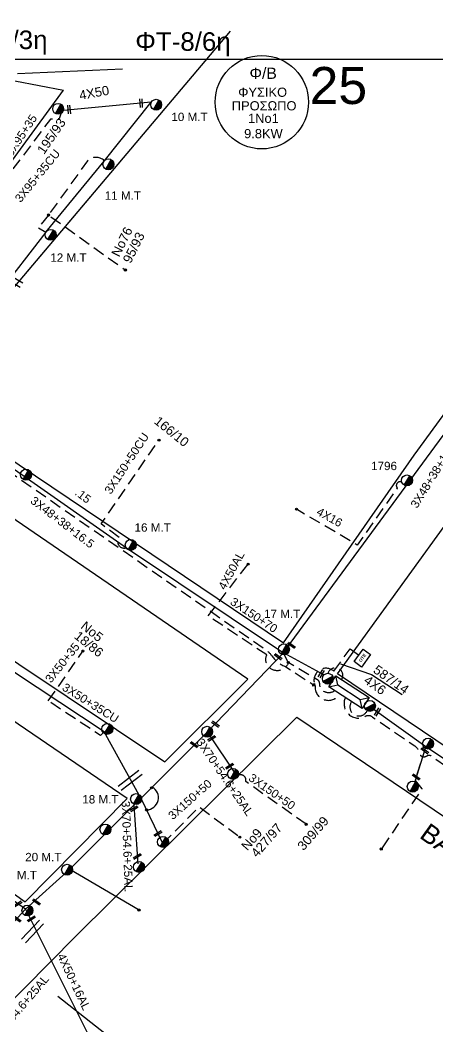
# Model space of a CAD drawing. Header units: millimetres. Extents: x 5010 to 7184, y -101 to 935.
# Drawn here: x 6385.2 to 6475.4, y 704.7 to 922.2 of the extents above; entities that cross this region are included whole.
import ezdxf
from ezdxf.enums import TextEntityAlignment as Align

# ---------------------------------------------------------------- set-up
doc = ezdxf.new("R2010")
doc.units = ezdxf.units.MM
doc.linetypes.add('DASHED', pattern=[19.05, 12.7, -6.35])
for name, color, linetype in [('Layer1', 7, 'Continuous'), ('Pillar OTE', 7, 'Continuous'), ('Γέφυρες Εναερίου Δικτύου', 7, 'Continuous'), ('Γυμνά εναέρια ΧΤ (3Φ)   3x50+35CU', 7, 'Continuous'), ('Γυμνά εναέρια ΧΤ (3Φ)   4x50AL', 7, 'Continuous'), ('Γυμνά εναέρια ΧΤ και ΦΟΠ (3Φ)   4x50+16AL', 7, 'Continuous'), ('Εναέρια παροχή ΧΤ 4x16', 7, 'SYN_LINE'), ('Επιγραφές - Σχήματα', 7, 'Continuous'), ('Καλώδια ΧΤ   2x6AL', 7, 'DASHED'), ('Καλώδια ΧΤ   3x150+50AL', 7, 'DASHED'), ('Καλώδια ΧΤ   3x150+50CU', 7, 'DASHED'), ('Καλώδια ΧΤ   3x150+70AL', 7, 'DASHED'), ('Καλώδια ΧΤ   3x48+38+16.5', 7, 'DASHED'), ('Καλώδια ΧΤ   3x48+38CU', 7, 'DASHED'), ('Καλώδια ΧΤ   3x95+35CU', 7, 'DASHED'), ('Καλώδια ΧΤ   4x50AL', 7, 'DASHED'), ('Μηχανική τομή', 7, 'Continuous'), ('Στύλος ΦΜ', 7, 'Continuous'), ('Στύλος ΦΜ @ 1', 7, 'Continuous'), ('Συνδέσεις', 7, 'Continuous'), ('Συνεστραμμένα ΧΤ   3x70+54.6+25AL', 7, 'SYN_LINE'), ('Τομή', 7, 'Continuous'), ('Υποσταθμός εναέριος 2 στύλων', 7, 'Continuous'), ('Υποσταθμός πόλεως', 7, 'Continuous'), ('Υπόβαθρο ΔΕΗ', 7, 'Continuous'), ('Υπόγεια Καλώδια Δικτύου ΧΤ   .15', 7, 'DASHED'), ('Υπόγεια καλώδια Παροχών ΧΤ   4x6', 7, 'DASHED')]:
    doc.layers.add(name, color=color, linetype=linetype)
doc.styles.add('ar', font='arial.ttf')
doc.styles.get("Standard").update_dxf_attribs({"font": 'arial.ttf'})
doc.linetypes.add('SYN_LINE', pattern='A,0.5,-0.0001,["/\\/\\/\\/",Standard,S=0.1,R=0,X=0,Y=-0.05],-0.25', length=0.7501)
doc.dimstyles.new('ISO-25', dxfattribs={"dimtxt": 2.5, "dimasz": 2.5, "dimexe": 1.25, "dimexo": 0.625, "dimtad": 1, "dimtxsty": 'Standard', "dimcen": 2.5, "dimaunit": 2, "dimazin": 0, "dimtfac": 1, "dimtmove": 0, "dimatfit": 3, "dimfxl": 1, "dimarcsym": 0})

# ---------------------------------------------------------------- blocks, each defined once
blk = doc.blocks.new('ΥΠΟΣΤΑΘΜΟΣ ΕΝΑΕΡΙΟΣ ΕΠΙ 2 ΣΤΥΛΩΝ')
at = {"layer": 'Υποσταθμός εναέριος 2 στύλων', "linetype": 'Continuous'}
for points in [[(-11.97, -2.11, 0.574793), (-8.45, -0.07, 0.268822), (-9.64, 1.98)], [(9.68, -2.15, 0.574793), (13.19, -0.1, 0.268822), (12.01, 1.95)]]:
    blk.add_hatch(color=256, dxfattribs=at).paths.add_polyline_path(points)
for p, q in [((-11.97, -2.11), (-9.64, 1.98)), ((9.68, -2.15), (12.01, 1.95))]:
    blk.add_line(p, q, dxfattribs=at)
for centre in [(-10.81, -0.07), (10.84, -0.1)]:
    blk.add_circle(centre, 2.36, dxfattribs=at)
at = {"layer": 'Υποσταθμός πόλεως', "linetype": 'Continuous', "ltscale": 40}
blk.add_lwpolyline([(-8.57, 2.82), (8.57, 2.82), (8.57, -2.82), (-8.57, -2.82)], close=True, dxfattribs=at)
for points in [[(-5.75, 0), (-8.57, 2.82)], [(-8.57, -2.82), (-5.75, 0)], [(-5.75, 0), (5.75, 0)], [(5.75, 0), (8.57, 2.82)], [(8.57, -2.82), (5.75, 0)]]:
    blk.add_lwpolyline(points, dxfattribs=at)
at = {"layer": 'Υποσταθμός εναέριος 2 στύλων', "ltscale": 40, "flags": 1}
for tag, p in [('ΜΕΤΑΣΧΗΜΑΤΙΣΜΟΣ', (14.09, 2.51)), ('ΙΣΧΥΣ', (14.07, -0.28)), ('ΑΡΙΘΜΟΣ', (14.19, -3))]:
    blk.add_attdef(tag, p, '', height=1.8, dxfattribs=at)
blk = doc.blocks.new('ΥΠΑΡΧΩΝ ΤΣΙΜΕΝΤΕΝΙΟΣ ΣΤΥΛΟΣ')
at = {"layer": 'Στύλος ΦΜ'}
blk.add_hatch(color=256, dxfattribs=at).paths.add_polyline_path([(-1.29, -2.28, 0.574793), (2.62, 0, 0.268822), (1.3, 2.27)])
blk.add_line((-1.29, -2.28), (1.3, 2.27), dxfattribs=at)
blk.add_circle((0, 0), 2.62, dxfattribs=at)
at = {"layer": 'Στύλος ΦΜ', "flags": 4}
for tag, p in [('ΑΡΙΘΜΟΣ', (-4.68, 8.05)), ('ΤΥΠΟΣ', (-4.91, 3.03))]:
    blk.add_attdef(tag, p, '', height=4, dxfattribs=at)
blk = doc.blocks.new('ΤΟΜΗ')
at = {"layer": 'Τομή', "ltscale": 40}
for p, q in [((-5.68, 0), (5.68, 0)), ((5.68, -2.33), (-5.68, -2.33))]:
    blk.add_line(p, q, dxfattribs=at)
blk = doc.blocks.new('_ΣΥΝΔΕΣΗ')
at = {"layer": 'Συνδέσεις', "linetype": 'SYN_LINE', "ltscale": 40}
blk.add_hatch(color=256, dxfattribs=at).paths.add_polyline_path([(0.5, -0.01, 1), (-0.5, -0.01, 1)])
at = {"layer": 'Συνδέσεις'}
blk.add_circle((0, -0.01), 0.5, dxfattribs=at)
blk = doc.blocks.new('ΜΗΧΑΝΙΚΗ ΤΟΜΗ')
at = {"layer": 'Μηχανική τομή', "ltscale": 40}
for p, q in [((-1.89, 0.78), (1.89, 0.78)), ((1.89, 0), (-1.89, 0))]:
    blk.add_line(p, q, dxfattribs=at)
blk = doc.blocks.new('PILLAR ΟΤΕ')
at = {"layer": 'Pillar OTE', "ltscale": 40}
blk.add_lwpolyline([(-3.31, 2.02), (3.39, 2.02), (3.39, -1.99), (-3.31, -1.99)], close=True, dxfattribs=at)
at = {"layer": 'Pillar OTE', "insert": (-1.81, 0.71), "char_height": 1.3575, "width": 109.961, "attachment_point": 1}
blk.add_mtext('{\\fArial|b1|i0|c161|p34;OTE}', dxfattribs=at)
blk = doc.blocks.new('TSONTA XT1')
at = {"ltscale": 40}
h = blk.add_hatch(color=256, dxfattribs=at)
h.dxf.hatch_style = 1
h.paths.add_polyline_path([(595.96, 2487.66), (597.07, 2488.77), (595.96, 2489.87), (594.85, 2488.77)])
blk.add_lwpolyline([(594.85, 2488.77), (595.96, 2489.87), (597.07, 2488.77), (595.96, 2487.66)], close=True, dxfattribs=at)

msp = doc.modelspace()

# ---------------------------------------------------------------- linework, layer by layer
at = {"layer": 'Layer1', "linetype": 'Continuous', "ltscale": 0.2}
for points in [[(6315.65, 922.24), (6394.54, 907.09)], [(6430.56, 919.88), (6363.55, 840.58)]]:
    msp.add_lwpolyline(points, dxfattribs=at)
at = {"layer": 'Γέφυρες Εναερίου Δικτύου', "color": 173}
msp.add_line((6450.79, 780.79), (6442.07, 785.57), dxfattribs=at)
at = {"layer": 'Γέφυρες Εναερίου Δικτύου', "color": 2, "linetype": 'DASHED', "ltscale": 0.2}
msp.add_lwpolyline([(6391.32, 880.14), (6389.16, 877.37), (6390.76, 876.45)], dxfattribs=at)
at = {"layer": 'Γέφυρες Εναερίου Δικτύου', "color": 30, "linetype": 'DASHED', "ltscale": 0.2, "flags": 128}
msp.add_lwpolyline([(6448.87, 778.4, 0.789909), (6454.19, 776.66, 2.026668)], format="xyb", dxfattribs=at)
at = {"layer": 'Γέφυρες Εναερίου Δικτύου', "color": 27, "flags": 128}
msp.add_lwpolyline([(6461.6, 773.31), (6472.77, 765.32), (6470.44, 757.94)], dxfattribs=at)
at = {"layer": 'Γέφυρες Εναερίου Δικτύου', "color": 27, "linetype": 'DASHED', "ltscale": 0.2, "flags": 128}
msp.add_lwpolyline([(6472.77, 765.32), (6470.44, 757.94), (6471.93, 756.15), (6463.16, 743.17)], dxfattribs=at)
at = {"layer": 'Γέφυρες Εναερίου Δικτύου', "color": 173, "linetype": 'SYN_LINE', "ltscale": 20, "flags": 128}
msp.add_lwpolyline([(6395.92, 738.82), (6410.89, 730)], dxfattribs=at)
at = {"layer": 'Γέφυρες Εναερίου Δικτύου', "color": 173, "linetype": 'DASHED', "ltscale": 0.2}
for centre, radius, start, end in [((6453.23, 780.67), 1.63, 325.687, 163.9374), ((6432.81, 758.07), 1.13, 343.5283, 132.55)]:
    msp.add_arc(centre, radius, start, end, dxfattribs=at)
at = {"layer": 'Γυμνά εναέρια ΧΤ (3Φ)   3x50+35CU', "color": 30, "linetype": 'DASHED', "ltscale": 0.2, "flags": 128}
msp.add_lwpolyline([(6391.27, 775.16), (6398.73, 785.94)], dxfattribs=at)
at = {"layer": 'Γυμνά εναέρια ΧΤ (3Φ)   4x50AL', "color": 2, "flags": 128}
for points in [[(6390.76, 876.45), (6403.3, 891.8), (6413.51, 904.49)], [(6413.51, 904.49), (6394.52, 902.69)], [(6390.76, 876.45), (6380.09, 862.77)]]:
    msp.add_lwpolyline(points, dxfattribs=at)
at = {"layer": 'Γυμνά εναέρια ΧΤ και ΦΟΠ (3Φ)   4x50+16AL', "color": 85}
msp.add_line((6386.31, 730.19), (6402.87, 697.12), dxfattribs=at)
at = {"layer": 'Γυμνά εναέρια ΧΤ και ΦΟΠ (3Φ)   4x50+16AL', "color": 173, "flags": 128}
for points in [[(6442.07, 785.57), (6425.61, 768.45), (6395.92, 738.82), (6386.31, 730.19)], [(6363.64, 705.51), (6386.31, 730.19)]]:
    msp.add_lwpolyline(points, dxfattribs=at)
at = {"layer": 'Εναέρια παροχή ΧΤ 4x16', "color": 151, "linetype": 'DASHED', "ltscale": 0.2, "flags": 128}
msp.add_lwpolyline([(6467.58, 822.45, 0.804447), (6466.61, 821.14), (6457.96, 808.84), (6444.84, 816.58)], format="xyb", dxfattribs=at)
at = {"layer": 'Επιγραφές - Σχήματα', "color": 27, "linetype": 'Continuous', "ltscale": 0.2}
msp.add_line((6407.31, 911.66), (6384.61, 910.66), dxfattribs=at)
at = {"layer": 'Επιγραφές - Σχήματα'}
msp.add_lwpolyline([(5045.81, 913.83), (7035.6, 913.83), (7035.6, -89.73), (5045.81, -89.73)], close=True, dxfattribs=at)
at = {"layer": 'Επιγραφές - Σχήματα', "color": 202}
msp.add_circle((6437.37, 904.51), 10.09, dxfattribs=at)
at = {"layer": 'Επιγραφές - Σχήματα', "color": 27, "linetype": 'DASHED', "ltscale": 0.2}
msp.add_arc((6458.34, 773.86), 1.95, 144.3421, 346.47, dxfattribs=at)
at = {"layer": 'Επιγραφές - Σχήματα', "linetype": 'Continuous', "ltscale": 0.2}
msp.add_arc((6412.4, 754.25), 2.64, 271.9402, 60.8463, dxfattribs=at)
at = {"layer": 'Καλώδια ΧΤ   2x6AL', "color": 173, "linetype": 'SYN_LINE', "ltscale": 20, "flags": 128}
msp.add_lwpolyline([(6386.31, 730.19), (6362.39, 746.96)], dxfattribs=at)
at = {"layer": 'Καλώδια ΧΤ   3x150+50AL', "color": 173, "linetype": 'DASHED', "ltscale": 0.2}
msp.add_line((6446.93, 748.5), (6433.89, 757.75), dxfattribs=at)
at = {"layer": 'Καλώδια ΧΤ   3x150+50AL', "color": 173, "linetype": 'SYN_LINE', "ltscale": 10, "flags": 128}
msp.add_lwpolyline([(6411.27, 754.14), (6415.99, 744.32)], dxfattribs=at)
at = {"layer": 'Καλώδια ΧΤ   3x150+50AL', "color": 173, "linetype": 'DASHED', "ltscale": 0.2, "flags": 128}
msp.add_lwpolyline([(6415.99, 744.32), (6423.8, 752.27), (6432.62, 745.74)], dxfattribs=at)
at = {"layer": 'Καλώδια ΧΤ   3x150+50CU', "color": 173, "linetype": 'DASHED', "ltscale": 0.2, "flags": 128}
msp.add_lwpolyline([(6408.15, 808.21, -0.801285), (6406.7, 810.38), (6402.7, 813.39), (6415.16, 831.5)], format="xyb", dxfattribs=at)
at = {"layer": 'Καλώδια ΧΤ   3x150+50CU', "color": 30, "linetype": 'DASHED', "ltscale": 0.2, "flags": 128}
msp.add_lwpolyline([(6403.32, 768.45), (6402.56, 767.68), (6391.27, 775.16)], dxfattribs=at)
at = {"layer": 'Καλώδια ΧΤ   3x150+70AL', "color": 151, "ltscale": 0.2, "flags": 128}
msp.add_lwpolyline([(6438.42, 785.09), (6425.81, 793.52)], dxfattribs=at)
at = {"layer": 'Καλώδια ΧΤ   3x150+70AL', "color": 85, "linetype": 'DASHED', "ltscale": 0.2, "flags": 128}
msp.add_lwpolyline([(6455.41, 775.87, 0.730273), (6459.78, 771.86, -0.337283), (6461.24, 771.68), (6470.38, 765.48, -0.210548), (6471.29, 764.02, 0.560841), (6472.99, 763.29, -0.381122), (6474.09, 763.16), (6499.91, 745.44, 0.270162), (6501.97, 745.29), (6502.83, 745.85, -0.27513), (6504.11, 745.9), (6520.53, 734.64), (6514.48, 726.73), (6518.97, 723.3)], format="xyb", dxfattribs=at)
at = {"layer": 'Καλώδια ΧΤ   3x48+38+16.5', "color": 173, "linetype": 'Continuous', "ltscale": 0.2, "flags": 128}
msp.add_lwpolyline([(6361.7, 840.7), (6408.15, 808.21), (6442.07, 785.57)], dxfattribs=at)
at = {"layer": 'Καλώδια ΧΤ   3x48+38+16.5', "color": 27, "linetype": 'Continuous', "ltscale": 0.2, "flags": 128}
msp.add_lwpolyline([(6472.77, 765.32), (6500.31, 746.95), (6520.16, 722.64)], dxfattribs=at)
at = {"layer": 'Καλώδια ΧΤ   3x48+38CU', "color": 151, "linetype": 'Continuous', "ltscale": 0.2}
msp.add_line((6442.71, 786.48), (6490.59, 851.67), dxfattribs=at)
at = {"layer": 'Καλώδια ΧΤ   3x95+35CU', "color": 2, "linetype": 'DASHED', "ltscale": 0.2, "flags": 128}
msp.add_lwpolyline([(6394.32, 903.11), (6393.64, 900.9), (6391.75, 900.88), (6383.64, 890.1), (6371.62, 895.64)], dxfattribs=at)
msp.add_lwpolyline([(6403.35, 891.86, 0.393923), (6399.73, 891.87), (6391.32, 880.14), (6407.91, 868.26)], format="xyb", dxfattribs=at)
at = {"layer": 'Καλώδια ΧΤ   4x50AL', "color": 151, "ltscale": 0.2}
msp.add_line((6443.08, 783.44), (6442.07, 785.57), dxfattribs=at)
at = {"layer": 'Καλώδια ΧΤ   4x50AL', "color": 151, "ltscale": 0.2, "flags": 128}
msp.add_lwpolyline([(6425.81, 793.52), (6434.4, 804.72)], dxfattribs=at)
msp.add_lwpolyline([(6453.1, 777.36, -0.629713), (6449.86, 778.86, 0.28591), (6449.26, 779.82), (6443.08, 783.44, -1.046585), (6438.42, 785.09)], format="xyb", dxfattribs=at)
at = {"layer": 'Συνεστραμμένα ΧΤ   3x70+54.6+25AL', "color": 173, "linetype": 'SYN_LINE', "ltscale": 10}
msp.add_line((6432.05, 758.9), (6425.61, 768.45), dxfattribs=at)
at = {"layer": 'Συνεστραμμένα ΧΤ   3x70+54.6+25AL', "color": 30, "linetype": 'SYN_LINE', "ltscale": 20, "flags": 128}
for points in [[(6403.32, 768.45), (6369.4, 790.9), (6369.38, 790.92)], [(6411.27, 754.14), (6403.32, 768.45)]]:
    msp.add_lwpolyline(points, dxfattribs=at)
at = {"layer": 'Συνεστραμμένα ΧΤ   3x70+54.6+25AL', "color": 173, "linetype": 'SYN_LINE', "ltscale": 10, "flags": 128}
msp.add_lwpolyline([(6409.76, 752.64), (6410.62, 739.93)], dxfattribs=at)
at = {"layer": 'Υπόβαθρο ΔΕΗ', "flags": 128}
for points in [[(6309.84, 877.38), (6352.62, 848.49), (6366.6, 868.84), (6394.54, 907.09)], [(6309.84, 877.38), (6352.62, 848.49), (6366.6, 868.84), (6394.54, 907.09)], [(6403.12, 887.4), (6363.55, 840.58), (6442.03, 787.68), (6470.28, 828.25), (6520.29, 896.72), (6526.13, 904.81)], [(6507.3, 853.56), (6543.56, 825.72), (6573.48, 801.71), (6553.73, 771.94), (6532.08, 736.66), (6520.69, 735.79), (6453.72, 781), (6492.77, 834.99), (6507.3, 853.56)], [(6507.3, 853.56), (6543.56, 825.72), (6573.48, 801.71), (6553.73, 771.94), (6532.08, 736.66), (6520.69, 735.79), (6453.72, 781), (6492.77, 834.99), (6507.3, 853.56)], [(6461.05, 780.89), (6467.66, 776.54)], [(6402.48, 630.43), (6429.4, 609.88), (6382.52, 548.91), (6312.87, 581.06), (6279.38, 603.09), (6293.9, 622.55), (6341.91, 668.41), (6397.15, 724.26), (6444.92, 771.67)], [(6402.48, 630.43), (6429.4, 609.88), (6382.52, 548.91), (6312.87, 581.06), (6279.38, 603.09), (6293.9, 622.55), (6341.91, 668.41), (6397.15, 724.26), (6444.92, 771.67)], [(6444.92, 771.67), (6518.85, 721.76), (6465.18, 654.71), (6393.34, 711.3)], [(6444.92, 771.67), (6518.85, 721.76), (6465.18, 654.71), (6393.34, 711.3)]]:
    msp.add_lwpolyline(points, dxfattribs=at)
for points in [[(6434.38, 779.86), (6358.02, 832.13), (6342.89, 811.19), (6416.46, 761.97)], [(6434.38, 779.86), (6358.02, 832.13), (6342.89, 811.19), (6416.46, 761.97)], [(6408.29, 754.06), (6335.83, 803.45), (6315.99, 782.22), (6386.26, 731.78)], [(6408.29, 754.06), (6335.83, 803.45), (6315.99, 782.22), (6386.26, 731.78)]]:
    msp.add_lwpolyline(points, close=True, dxfattribs=at)
at = {"layer": 'Υπόγεια Καλώδια Δικτύου ΧΤ   .15', "color": 30, "linetype": 'DASHED', "ltscale": 0.2, "flags": 128}
msp.add_lwpolyline([(6360.17, 839.72, -0.021226), (6364.4, 837.52), (6437.98, 786.41, -0.089176), (6439.59, 784.81, 0.151409), (6442.33, 782.67), (6448.87, 778.4)], format="xyb", dxfattribs=at)
at = {"layer": 'Υπόγεια καλώδια Παροχών ΧΤ   4x6', "color": 30, "linetype": 'DASHED', "ltscale": 0.2}
msp.add_lwpolyline([(6448.74, 778.89, -0.754179), (6452.91, 781.58), (6456.43, 786.44), (6458.26, 785.12)], format="xyb", dxfattribs=at)

# ---------------------------------------------------------------- block references
at = {"layer": 'Pillar OTE', "xscale": 0.5, "yscale": 0.5, "zscale": 0.5, "rotation": 54.50868908740305}
msp.add_blockref('PILLAR ΟΤΕ', (6459.07, 784.41), dxfattribs=at)
at = {"layer": 'Μηχανική τομή'}
for p, xscale, yscale, zscale, rotation in [((6411.49, 904.3), 0.5000000000001181, 0.5000000000001181, 0.5000000000001181, 92.29575694390986), ((6395.95, 902.96), 0.5000000000001181, 0.5000000000001181, 0.5000000000001181, 94.91758617842824), ((6443.88, 787.33), 0.5000000000002675, 0.5000000000002675, 0.5000000000002675, 144.9209365044069), ((6441, 784.86), 0.5000000000002675, 0.5000000000002675, 0.5000000000002675, 144.9209365044069), ((6450.35, 780.96), 0.5000000000003612, 0.5000000000003612, 0.5000000000003612, 58.73647089034675), ((6462.5, 772.68), 0.5000000000003612, 0.5000000000003612, 0.5000000000003612, 58.73647089034675), ((6427.47, 770.31), 0.5000000000002675, 0.5000000000002675, 0.5000000000002675, 144.9209365044069), ((6422.88, 765.86), 0.5000000000002675, 0.5000000000002675, 0.5000000000002675, 144.9209365044069), ((6426.45, 767.22), 0.5000000000003321, 0.5000000000003321, 0.5000000000003321, 211.7123753503166), ((6472.68, 764.55), 0.5000000000002675, 0.5000000000002675, 0.5000000000002675, 144.9209365044069), ((6430.3, 761.23), 0.5000000000003321, 0.5000000000003321, 0.5000000000003321, 211.7123753503166), ((6470.79, 758.88), 0.5000000000002675, 0.5000000000002675, 0.5000000000002675, 144.9209365044069), ((6409.65, 752.02), 0.5000000000003321, 0.5000000000003321, 0.5000000000003321, 211.7123753503166), ((6414.85, 746.67), 0.5000000000003321, 0.5000000000003321, 0.5000000000003321, 211.7123753503166), ((6410.36, 741.73), 0.5000000000003321, 0.5000000000003321, 0.5000000000003321, 211.7123753503166), ((6384.61, 731.47), 0.5000000000003321, 0.5000000000003321, 0.5000000000003321, 211.7123753503166), ((6388.84, 731.87), 0.5000000000002675, 0.5000000000002675, 0.5000000000002675, 144.9209365044069), ((6384.64, 728.19), 0.5000000000002675, 0.5000000000002675, 0.5000000000002675, 144.9209365044069), ((6387.53, 728.25), 0.5000000000003321, 0.5000000000003321, 0.5000000000003321, 211.7123753503166)]:
    msp.add_blockref('ΜΗΧΑΝΙΚΗ ΤΟΜΗ', p, dxfattribs=dict(at, xscale=xscale, yscale=yscale, zscale=zscale, rotation=rotation))
at = {"layer": 'Στύλος ΦΜ @ 1', "ltscale": 40}
ref = msp.add_blockref('ΥΠΑΡΧΩΝ ΤΣΙΜΕΝΤΕΝΙΟΣ ΣΤΥΛΟΣ', (6414.56, 903.96), dxfattribs=dict(at, xscale=0.4499999999998181, yscale=0.4499999999998181, zscale=0.4499999999998181))
ref.add_attrib('ΤΥΠΟΣ', '10 M.T', (6417.84, 900.44), dxfattribs={"layer": 'Στύλος ΦΜ', "height": 1.8, "flags": 4})
at = {"layer": 'Στύλος ΦΜ @ 1', "ltscale": 40, "xscale": 0.4499999999998181, "yscale": 0.4499999999998181, "zscale": 0.4499999999998181}
for p in [(6393.4, 903.08), (6393.4, 903.08), (6386.45, 824.04), (6386.45, 824.04), (6404.01, 769.12), (6425.56, 768.5), (6425.56, 768.5), (6473.27, 765.95), (6473.27, 765.95), (6431.16, 759.39), (6431.16, 759.39), (6469.96, 756.64), (6469.96, 756.64), (6403.6, 747.38), (6403.6, 747.38), (6416.03, 744.69), (6416.03, 744.69), (6410.85, 739.3), (6410.85, 739.3)]:
    msp.add_blockref('ΥΠΑΡΧΩΝ ΤΣΙΜΕΝΤΕΝΙΟΣ ΣΤΥΛΟΣ', p, dxfattribs=at)
at = {"layer": 'Στύλος ΦΜ @ 1', "ltscale": 40}
ref = msp.add_blockref('ΥΠΑΡΧΩΝ ΤΣΙΜΕΝΤΕΝΙΟΣ ΣΤΥΛΟΣ', (6404.24, 891.09), dxfattribs=dict(at, xscale=0.4499999999998181, yscale=0.4499999999998181, zscale=0.4499999999998181))
ref.add_attrib('ΤΥΠΟΣ', '11 M.T', (6403.45, 883.44), dxfattribs={"layer": 'Στύλος ΦΜ', "height": 1.8, "flags": 4})
ref = msp.add_blockref('ΥΠΑΡΧΩΝ ΤΣΙΜΕΝΤΕΝΙΟΣ ΣΤΥΛΟΣ', (6391.78, 875.86), dxfattribs=dict(at, xscale=0.4499999999998181, yscale=0.4499999999998181, zscale=0.4499999999998181))
ref.add_attrib('ΤΥΠΟΣ', '12 M.T', (6391.7, 870.04), dxfattribs={"layer": 'Στύλος ΦΜ', "height": 1.8, "flags": 4})
ref = msp.add_blockref('ΥΠΑΡΧΩΝ ΤΣΙΜΕΝΤΕΝΙΟΣ ΣΤΥΛΟΣ', (6468.71, 822.8), dxfattribs=dict(at, xscale=0.4499999999998181, yscale=0.4499999999998181, zscale=0.4499999999998181))
ref.add_attrib('ΤΥΠΟΣ', '1796', (6460.96, 825.03), dxfattribs={"layer": 'Στύλος ΦΜ', "height": 1.8, "flags": 4})
ref = msp.add_blockref('ΥΠΑΡΧΩΝ ΤΣΙΜΕΝΤΕΝΙΟΣ ΣΤΥΛΟΣ', (6468.71, 822.8), dxfattribs=dict(at, xscale=0.4499999999998181, yscale=0.4499999999998181, zscale=0.4499999999998181))
ref.add_attrib('ΤΥΠΟΣ', '1796', (6460.96, 825.03), dxfattribs={"layer": 'Στύλος ΦΜ', "height": 1.8, "flags": 4})
ref = msp.add_blockref('ΥΠΑΡΧΩΝ ΤΣΙΜΕΝΤΕΝΙΟΣ ΣΤΥΛΟΣ', (6409.07, 808.86), dxfattribs=dict(at, xscale=0.4499999999998181, yscale=0.4499999999998181, zscale=0.4499999999998181))
ref.add_attrib('ΤΥΠΟΣ', '16 M.T', (6409.89, 811.73), dxfattribs={"layer": 'Στύλος ΦΜ', "height": 1.8, "flags": 4})
ref = msp.add_blockref('ΥΠΑΡΧΩΝ ΤΣΙΜΕΝΤΕΝΙΟΣ ΣΤΥΛΟΣ', (6409.07, 808.86), dxfattribs=dict(at, xscale=0.4499999999998181, yscale=0.4499999999998181, zscale=0.4499999999998181))
ref.add_attrib('ΤΥΠΟΣ', '16 M.T', (6409.89, 811.73), dxfattribs={"layer": 'Στύλος ΦΜ', "height": 1.8, "flags": 4})
ref = msp.add_blockref('ΥΠΑΡΧΩΝ ΤΣΙΜΕΝΤΕΝΙΟΣ ΣΤΥΛΟΣ', (6442.14, 786.31), dxfattribs=dict(at, xscale=0.4499999999998181, yscale=0.4499999999998181, zscale=0.4499999999998181))
ref.add_attrib('ΤΥΠΟΣ', '17 M.T', (6437.85, 793.08), dxfattribs={"layer": 'Στύλος ΦΜ', "height": 1.8, "flags": 4})
ref = msp.add_blockref('ΥΠΑΡΧΩΝ ΤΣΙΜΕΝΤΕΝΙΟΣ ΣΤΥΛΟΣ', (6442.14, 786.31), dxfattribs=dict(at, xscale=0.4499999999998181, yscale=0.4499999999998181, zscale=0.4499999999998181))
ref.add_attrib('ΤΥΠΟΣ', '17 M.T', (6437.85, 793.08), dxfattribs={"layer": 'Στύλος ΦΜ', "height": 1.8, "flags": 4})
ref = msp.add_blockref('ΥΠΑΡΧΩΝ ΤΣΙΜΕΝΤΕΝΙΟΣ ΣΤΥΛΟΣ', (6410.21, 753.95), dxfattribs=dict(at, xscale=0.4499999999998181, yscale=0.4499999999998181, zscale=0.4499999999998181))
ref.add_attrib('ΤΥΠΟΣ', '18 M.T', (6398.6, 753), dxfattribs={"layer": 'Στύλος ΦΜ', "height": 1.8, "flags": 4})
ref = msp.add_blockref('ΥΠΑΡΧΩΝ ΤΣΙΜΕΝΤΕΝΙΟΣ ΣΤΥΛΟΣ', (6410.21, 753.95), dxfattribs=dict(at, xscale=0.4499999999998181, yscale=0.4499999999998181, zscale=0.4499999999998181))
ref.add_attrib('ΤΥΠΟΣ', '18 M.T', (6398.6, 753), dxfattribs={"layer": 'Στύλος ΦΜ', "height": 1.8, "flags": 4})
ref = msp.add_blockref('ΥΠΑΡΧΩΝ ΤΣΙΜΕΝΤΕΝΙΟΣ ΣΤΥΛΟΣ', (6395.33, 738.68), dxfattribs=dict(at, xscale=0.4499999999998181, yscale=0.4499999999998181, zscale=0.4499999999998181))
ref.add_attrib('ΤΥΠΟΣ', '20 M.T', (6386.28, 740.53), dxfattribs={"layer": 'Στύλος ΦΜ', "height": 1.8, "flags": 4})
ref = msp.add_blockref('ΥΠΑΡΧΩΝ ΤΣΙΜΕΝΤΕΝΙΟΣ ΣΤΥΛΟΣ', (6395.33, 738.68), dxfattribs=dict(at, xscale=0.4499999999998181, yscale=0.4499999999998181, zscale=0.4499999999998181))
ref.add_attrib('ΤΥΠΟΣ', '20 M.T', (6386.28, 740.53), dxfattribs={"layer": 'Στύλος ΦΜ', "height": 1.8, "flags": 4})
ref = msp.add_blockref('ΥΠΑΡΧΩΝ ΤΣΙΜΕΝΤΕΝΙΟΣ ΣΤΥΛΟΣ', (6386.76, 729.88), dxfattribs=dict(at, xscale=0.4499999999998181, yscale=0.4499999999998181, zscale=0.4499999999998181))
ref.add_attrib('ΤΥΠΟΣ', '21 M.T', (6380.98, 736.64), dxfattribs={"layer": 'Στύλος ΦΜ', "height": 1.8, "flags": 4})
ref = msp.add_blockref('ΥΠΑΡΧΩΝ ΤΣΙΜΕΝΤΕΝΙΟΣ ΣΤΥΛΟΣ', (6386.76, 729.88), dxfattribs=dict(at, xscale=0.4499999999998181, yscale=0.4499999999998181, zscale=0.4499999999998181))
ref.add_attrib('ΤΥΠΟΣ', '21 M.T', (6380.98, 736.64), dxfattribs={"layer": 'Στύλος ΦΜ', "height": 1.8, "flags": 4})
at = {"layer": 'Συνδέσεις', "xscale": 0.4500000000000455, "yscale": 0.4500000000000455, "zscale": 0.4500000000000455}
for p in [(6391.32, 880.14), (6407.91, 868.27), (6415.16, 831.5), (6444.84, 816.59), (6434.4, 804.73), (6398.73, 785.94), (6443.08, 783.45), (6413.53, 756.4), (6412.49, 751.61), (6446.93, 748.5), (6432.63, 745.74), (6463.16, 743.18), (6410.85, 729.98)]:
    msp.add_blockref('_ΣΥΝΔΕΣΗ', p, dxfattribs=at)
at = {"layer": 'Συνδέσεις', "xscale": 0.3075184835441075, "yscale": 0.3075184835441075, "zscale": 0.3075184835441075, "rotation": 55.71530258058475}
msp.add_blockref('TSONTA XT1', (6977.68, 196.07), dxfattribs=at)
at = {"layer": 'Τομή'}
for p, xscale, yscale, zscale, rotation in [((6383.31, 866.9), 0.4999999999999605, 0.4999999999999605, 0.4999999999999605, 329.4027703441201), ((6408.58, 758.46), 0.5000000000000344, 0.5000000000000344, 0.5000000000000344, 37.21137341577035), ((6408.58, 758.46), 0.5000000000000344, 0.5000000000000344, 0.5000000000000344, 37.21137341577035), ((6387.43, 725.76), 0.4999999999999701, 0.4999999999999701, 0.4999999999999701, 46.37281490119453), ((6387.43, 725.76), 0.4999999999999701, 0.4999999999999701, 0.4999999999999701, 46.37281490119453)]:
    msp.add_blockref('ΤΟΜΗ', p, dxfattribs=dict(at, xscale=xscale, yscale=yscale, zscale=zscale, rotation=rotation))
at = {"layer": 'Υποσταθμός εναέριος 2 στύλων', "lineweight": 30, "xscale": 0.4999999999999682, "yscale": 0.4999999999999682, "zscale": 0.4999999999999682, "rotation": 327.2325214833659}
msp.add_blockref('ΥΠΟΣΤΑΘΜΟΣ ΕΝΑΕΡΙΟΣ ΕΠΙ 2 ΣΤΥΛΩΝ', (6456.18, 777.05), dxfattribs=at)

# ---------------------------------------------------------------- texts
at = {"layer": 'Γυμνά εναέρια ΧΤ (3Φ)   3x50+35CU'}
msp.add_text('3X50+35', height=1.8, rotation=51.4433, dxfattribs=at).set_placement((6394.3, 783.42), align=Align.MIDDLE)
at = {"layer": 'Γυμνά εναέρια ΧΤ (3Φ)   4x50AL', "linetype": 'DASHED', "ltscale": 0.2, "insert": (6397.77, 906.95), "char_height": 2, "width": 17.7581, "attachment_point": 1, "rotation": 10.5224}
msp.add_mtext('4Χ50', dxfattribs=at)
at = {"layer": 'Γυμνά εναέρια ΧΤ και ΦΟΠ (3Φ)   4x50+16AL'}
msp.add_text('4X50+16AL', height=1.8, rotation=295.4288, dxfattribs=at).set_placement((6396.8, 714.48), align=Align.MIDDLE)
at = {"layer": 'Εναέρια παροχή ΧΤ 4x16', "ltscale": 20}
msp.add_text('4X16', height=1.8, rotation=330.9686, dxfattribs=at).set_placement((6452, 814.86), align=Align.MIDDLE)
at = {"layer": 'Επιγραφές - Σχήματα', "color": 1, "style": 'ar'}
for s, height, p in [('Φ/Β', 2.43, (6437.66, 910.82)), ('ΦΥΣΙΚΟ ', 1.988, (6437.93, 906.67)), ('1No1', 1.988, (6437.71, 901.02)), ('9.8KW', 1.988, (6437.71, 897.72))]:
    msp.add_text(s, height=height, dxfattribs=at).set_placement(p, align=Align.MIDDLE)
at = {"layer": 'Επιγραφές - Σχήματα', "linetype": 'DASHED', "ltscale": 0.2, "width": 17.2922, "attachment_point": 1}
for s, insert, char_height in [('ΦΤ-8/3η', (6370.49, 919.99), 4), ('ΦΤ-8/6η', (6410.04, 919.62), 4), ('25', (6447.68, 912.12), 8)]:
    msp.add_mtext(s, dxfattribs=dict(at, insert=insert, char_height=char_height))
at = {"layer": 'Επιγραφές - Σχήματα', "color": 1, "insert": (6430.88, 904.73), "char_height": 1.988, "width": 14.3132, "attachment_point": 1}
msp.add_mtext('ΠΡΟΣΩΠΟ', dxfattribs=at)
at = {"layer": 'Επιγραφές - Σχήματα', "linetype": 'DASHED', "ltscale": 0.2, "attachment_point": 1}
for s, insert, char_height, width, rotation in [('195/93', (6388.69, 894.22), 2, 17.7581, 55.6394), ('Νο76', (6404.78, 871.81), 2, 17.7581, 63.5353), ('95/93', (6407.25, 870.42), 2, 17.7581, 63.5353), ('166/10', (6415.2, 836.83), 2, 17.7581, 321.1876), ('Νο5', (6399.35, 792.55), 2, 17.7581, 321.1876), ('18/86', (6397.95, 790.41), 2, 17.7581, 321.1876), ('587/14', (6462.39, 783.07), 2, 17.7581, 324.7843), ('4Χ6', (6460.35, 780.83), 2, 17.7581, 324.7843), ('427/97', (6434.83, 742.5), 2, 17.7581, 48.8754), ('309/99', (6444.86, 743.99), 2, 17.7581, 48.8754), ('ΒΑΛΤΕΤΣΙΟΥ', (6473.51, 748.99), 4, 50.9834, 324.4045), ('Νο9', (6432.74, 743.98), 2, 17.7581, 48.8754)]:
    msp.add_mtext(s, dxfattribs=dict(at, insert=insert, char_height=char_height, width=width, rotation=rotation))
at = {"layer": 'Καλώδια ΧΤ   3x150+50AL', "ltscale": 0.2}
for rotation, p in [(325.1502, (6439.57, 755.58)), (41.5564, (6421.85, 753.86))]:
    msp.add_text('3X150+50', height=1.8, rotation=rotation, dxfattribs=at).set_placement(p, align=Align.MIDDLE)
at = {"layer": 'Καλώδια ΧΤ   3x150+50CU', "ltscale": 0.2}
msp.add_text('3X150+50CU', height=1.8, rotation=56.6086, dxfattribs=at).set_placement((6408.18, 826.49), align=Align.MIDDLE)
at = {"layer": 'Καλώδια ΧΤ   3x150+50CU'}
msp.add_text('3X50+35CU', height=1.8, rotation=327.8811, dxfattribs=at).set_placement((6400.39, 774.73), align=Align.MIDDLE)
at = {"layer": 'Καλώδια ΧΤ   3x150+70AL', "ltscale": 0.2}
msp.add_text('3X150+70', height=1.8, rotation=326.341, dxfattribs=at).set_placement((6435.67, 793.71), align=Align.MIDDLE)
at = {"layer": 'Καλώδια ΧΤ   3x48+38+16.5', "ltscale": 0.2}
for rotation, p in [(58.3084, (6474.45, 824.13)), (322.5221, (6394.32, 813.77))]:
    msp.add_text('3X48+38+16.5', height=1.8, rotation=rotation, dxfattribs=at).set_placement(p, align=Align.MIDDLE)
at = {"layer": 'Καλώδια ΧΤ   3x95+35CU', "ltscale": 0.2}
for s, rotation, p in [('3X95+35', 56.6643, (6385.43, 897.37)), ('3X95+35CU', 50.9378, (6388.93, 888.62))]:
    msp.add_text(s, height=1.8, rotation=rotation, dxfattribs=at).set_placement(p, align=Align.MIDDLE)
at = {"layer": 'Καλώδια ΧΤ   4x50AL', "ltscale": 0.2}
msp.add_text('4X50AL', height=1.8, rotation=61.4175, dxfattribs=at).set_placement((6430.78, 803.35), align=Align.MIDDLE)
at = {"layer": 'Συνεστραμμένα ΧΤ   3x70+54.6+25AL', "ltscale": 20}
for rotation, p in [(304.374, (6429.4, 758.7)), (271.9108, (6408.32, 743.78)), (49.6939, (6384.52, 708.12))]:
    msp.add_text('3X70+54.6+25AL', height=1.8, rotation=rotation, dxfattribs=at).set_placement(p, align=Align.MIDDLE)
at = {"layer": 'Υπόγεια Καλώδια Δικτύου ΧΤ   .15', "ltscale": 0.2}
msp.add_text('.15', height=1.8, rotation=322.5221, dxfattribs=at).set_placement((6398.78, 819.47), align=Align.MIDDLE)

# ---------------------------------------------------------------- leaders
at = {"layer": 'Επιγραφές - Σχήματα', "ltscale": 40}
msp.add_leader([(6454.37, 783.19), (6461.05, 780.89)], dimstyle='ISO-25', override={"dimasz": 1, "dimtad": 0}, dxfattribs=at)

doc.saveas('drawing.dxf')
